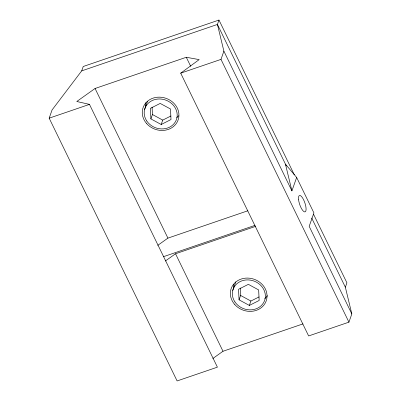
<?xml version="1.0" encoding="UTF-8"?>
<svg xmlns="http://www.w3.org/2000/svg" width="401" height="401" viewBox="0 0 401 401"><rect width="100%" height="100%" fill="white"/><g stroke="black" fill="none" stroke-linecap="round" stroke-linejoin="round"><path stroke-width="0.6" d="M311.672 218.004L345.366 287.216L351.827 313.938L348.93 322.158L308.635 335.948L180.701 73.167L199.172 59.614L186.3 57.268L95.067 88.486L76.786 101.493L89.468 104.385L217.402 367.161L177.112 380.95L49.173 118.17L52.07 109.949L81.694 70.882L83.243 66.496L218.976 20.05L294.314 174.791M144.581 109.568L147.418 101.508M150.891 118.902L150.395 108.365L160.2 103.418L170.5 109.007L170.996 119.548L161.192 124.495L150.891 118.902L152.435 114.516L152.084 107.077M161.192 124.495L162.736 120.11L170.906 115.984M218.976 20.05L217.432 24.436L223.888 51.158L291.918 190.891L296.65 177.458L285.462 164.169L291.918 190.891M348.93 322.158L220.991 59.383L223.888 51.158M232.74 290.499L235.783 281.863M239.051 299.833L238.555 289.296L248.359 284.349L258.66 289.938L259.156 300.479L249.352 305.427L239.051 299.833L240.595 295.447L240.244 288.008M249.352 305.427L250.896 301.041L259.066 296.915M345.366 287.216L346.915 282.83L313.492 214.179M157.763 245.347L167.919 238.124L247.893 210.756M165.377 260.991L175.533 253.763L255.512 226.4M212.846 358.489L223.001 351.266L302.981 323.898M81.694 70.882L217.432 24.436L286.284 165.854M49.173 118.17L89.468 104.385M180.701 73.167L220.991 59.383M163.397 256.71L255.036 225.357M152.435 114.516L162.736 120.11M240.595 295.447L250.896 301.041M296.65 177.458L313.913 212.911L309.181 226.344L351.827 313.938M186.3 57.268L190.681 66.27M95.067 88.486L167.919 238.124M175.533 253.763L223.001 351.266M178.635 115.724A18.571 16.396 19.4 0 1 176.701 117.663M145.608 106.501A18.571 16.396 19.4 0 1 145.388 102.771M267.472 295.667A18.571 16.396 19.4 0 1 264.785 298.585M233.693 287.422A18.571 16.396 19.4 0 1 233.442 284.309M146.46 123.373A18.571 16.396 19.4 0 0 177.793 120.826A18.571 16.396 19.4 0 0 157.573 97.217A18.571 16.396 19.4 0 0 146.46 123.373M234.545 304.289A18.571 16.396 19.4 0 0 265.878 301.747A18.571 16.396 19.4 0 0 245.658 278.139A18.571 16.396 19.4 0 0 234.545 304.289M298.534 199.277A8.667 2.712 71.1 0 0 304.69 211.923A8.667 2.712 71.1 0 0 303.637 199.843A8.667 2.712 71.1 0 0 298.534 199.277M234.921 301.918A16.717 14.757 19.4 0 0 263.492 302.835A16.717 14.757 19.4 0 0 248.149 279.908A16.717 14.757 19.4 0 0 234.921 301.918M146.766 120.987A16.717 14.757 19.4 0 0 175.332 121.904A16.717 14.757 19.4 0 0 159.989 98.977A16.717 14.757 19.4 0 0 146.766 120.987"/></g></svg>
